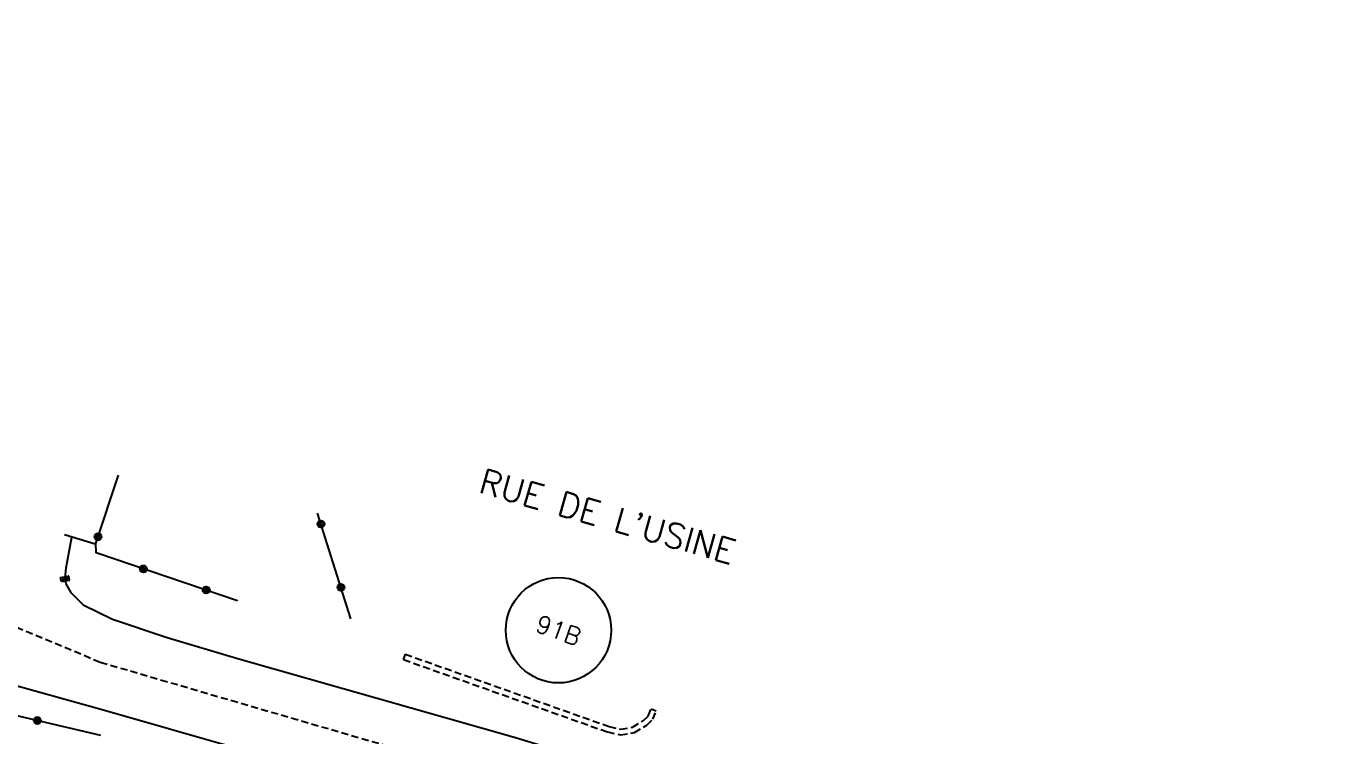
# Model space of a CAD drawing. Header units: millimetres. Extents: x 115000 to 116001, y 121999 to 123001.
# Drawn here: x 115147.6 to 115241.7, y 122330.1 to 122380.9 of the extents above; entities that cross this region are included whole.
import ezdxf
from ezdxf.enums import TextEntityAlignment as Align

# ---------------------------------------------------------------- set-up
doc = ezdxf.new("R2010")
doc.units = ezdxf.units.MM
doc.linetypes.add('DASHED', pattern=[0.75, 0.5, -0.25])
doc.layers.get('0').update_dxf_attribs({"linetype": 'CONTINUOUS'})
for name, color, linetype in [('W0001', 6, 'DASHED'), ('W0008', 7, 'CONTINUOUS'), ('W0112', 1, 'DASHED'), ('W0322', 7, 'CONTINUOUS'), ('W0400', 7, 'CONTINUOUS'), ('W0989', 7, 'CONTINUOUS'), ('W0991', 7, 'CONTINUOUS'), ('W1102', 7, 'CONTINUOUS')]:
    doc.layers.add(name, color=color, linetype=linetype)
doc.styles.get("Standard").update_dxf_attribs({"font": 'romans.shx', "width": 0.85})

# ---------------------------------------------------------------- blocks, each defined once
blk = doc.blocks.new('T400')
for p, q in [((-0.15, 0.3), (0.15, 0.3)), ((-0.15, -0.25), (-0.15, 0.3)), ((-0.15, 0.15), (0.15, 0.15)), ((-0.15, 0), (0.15, 0)), ((0.15, 0.3), (0.15, -0.25)), ((-0.15, -0.15), (0.15, -0.15)), ((-0.15, -0.25), (-0.15, -0.3)), ((-0.15, -0.3), (0.15, -0.3)), ((0.15, -0.3), (0.15, -0.25))]:
    blk.add_line(p, q)
blk = doc.blocks.new('t322o')
at = {"color": 0, "linetype": 'Continuous'}
for radius in [0.25, 0.15]:
    blk.add_circle((0, 0), radius, dxfattribs=at)

msp = doc.modelspace()

# ---------------------------------------------------------------- linework, layer by layer
at = {"layer": 'W0001'}
msp.add_lwpolyline([(115000, 122380.879), (115023.897, 122373.07), (115057.721, 122362.653), (115069.883, 122358.552), (115141.998, 122339.91), (115152.854, 122335.37), (115173.623, 122329.316), (115181.444, 122327.082), (115187.369, 122325.269), (115192.06, 122323.458), (115196.964, 122321.22), (115205.566, 122316.827), (115221.19, 122308.621), (115247.656, 122294.741), (115282.048, 122276.734), (115324.769, 122254.298), (115347.924, 122242.266), (115350.302, 122241.559), (115356.131, 122239.624)], dxfattribs=at)
at = {"layer": 'W0008'}
for points in [[(115059.663, 122339.284), (115061.697, 122347.433), (115062.62, 122351.233), (115063.513, 122353.921), (115064.293, 122354.96), (115065.379, 122355.688), (115066.529, 122355.985), (115067.995, 122355.858), (115069.55, 122355.479), (115070.889, 122355.09), (115091.326, 122349.309), (115113.355, 122343.091), (115142.84, 122334.803), (115145.244, 122334.131), (115153.145, 122331.939), (115167.08, 122327.952), (115174.25, 122325.947), (115185.346, 122322.752), (115190.663, 122320.797), (115196.783, 122317.941), (115205.162, 122313.611), (115237.895, 122296.434), (115249.866, 122290.195)], [(115252.921, 122295.374), (115225.673, 122309.683), (115210.863, 122317.481), (115203.523, 122321.335), (115199.198, 122323.555), (115195.187, 122325.389), (115191.811, 122326.843), (115188.062, 122328.276), (115182.602, 122329.956), (115162.776, 122335.592), (115157.636, 122337.105), (115153.731, 122338.43), (115151.661, 122339.426), (115150.778, 122340.298), (115150.398, 122340.979), (115150.335, 122341.325), (115150.409, 122342.125), (115150.819, 122344.316)]]:
    msp.add_lwpolyline(points, dxfattribs=at)
at = {"layer": 'W0112'}
for points in [[(115174.57, 122335.556), (115174.704, 122335.933), (115189.293, 122330.763), (115190.129, 122330.576), (115190.987, 122330.708), (115191.752, 122331.185), (115192.091, 122331.513), (115192.306, 122332.035), (115192.676, 122331.883), (115192.676, 122331.883), (115192.676, 122331.883), (115192.676, 122331.883), (115192.676, 122331.883), (115192.676, 122331.883), (115192.676, 122331.883), (115192.676, 122331.883), (115192.676, 122331.883), (115192.676, 122331.883), (115192.676, 122331.883), (115192.676, 122331.883), (115192.676, 122331.883), (115192.676, 122331.883), (115192.676, 122331.883), (115192.676, 122331.883), (115192.676, 122331.883), (115192.676, 122331.883), (115192.676, 122331.883), (115192.676, 122331.883), (115192.676, 122331.883), (115192.676, 122331.883), (115192.676, 122331.883), (115192.676, 122331.883), (115192.676, 122331.883), (115192.676, 122331.883), (115192.676, 122331.883), (115192.676, 122331.883), (115192.676, 122331.883), (115192.676, 122331.883), (115192.676, 122331.883), (115192.676, 122331.883), (115192.676, 122331.883), (115192.676, 122331.883), (115192.676, 122331.883), (115192.676, 122331.883), (115192.676, 122331.883), (115192.676, 122331.883), (115192.676, 122331.883), (115192.676, 122331.883), (115192.676, 122331.883), (115192.676, 122331.883), (115192.676, 122331.883), (115192.676, 122331.883), (115192.676, 122331.883), (115192.676, 122331.883), (115192.676, 122331.883), (115192.676, 122331.883), (115192.676, 122331.883), (115192.676, 122331.883), (115192.676, 122331.883), (115192.676, 122331.883), (115192.676, 122331.883), (115192.676, 122331.883), (115192.676, 122331.883), (115192.676, 122331.883), (115192.676, 122331.883), (115192.676, 122331.883), (115192.676, 122331.883), (115192.676, 122331.883), (115192.676, 122331.883), (115192.676, 122331.883), (115192.676, 122331.883), (115192.676, 122331.883), (115192.676, 122331.883), (115192.676, 122331.883), (115192.676, 122331.883), (115192.676, 122331.883), (115192.676, 122331.883), (115192.676, 122331.883), (115192.676, 122331.883), (115192.676, 122331.883), (115192.676, 122331.883), (115192.676, 122331.883), (115192.676, 122331.883), (115192.676, 122331.883), (115192.676, 122331.883), (115192.676, 122331.883), (115192.676, 122331.883), (115192.676, 122331.883), (115192.676, 122331.883), (115192.676, 122331.883), (115192.676, 122331.883), (115192.676, 122331.883), (115192.676, 122331.883), (115192.676, 122331.883), (115192.676, 122331.883), (115192.676, 122331.883), (115192.676, 122331.883), (115192.676, 122331.883), (115192.676, 122331.883), (115192.676, 122331.883), (115192.676, 122331.883), (115192.676, 122331.883), (115192.676, 122331.883), (115192.676, 122331.883), (115192.676, 122331.883), (115192.676, 122331.883), (115192.676, 122331.883), (115192.676, 122331.883), (115192.676, 122331.883), (115192.676, 122331.883), (115192.676, 122331.883), (115192.676, 122331.883), (115192.676, 122331.883), (115192.676, 122331.883), (115192.676, 122331.883), (115192.676, 122331.883), (115192.676, 122331.883), (115192.676, 122331.883), (115192.676, 122331.883), (115192.676, 122331.883)], [(115174.57, 122335.556), (115189.182, 122330.378), (115190.116, 122330.169), (115191.129, 122330.325), (115192, 122330.868), (115192.429, 122331.284), (115192.676, 122331.883), (115192.676, 122331.883), (115192.676, 122331.883), (115192.676, 122331.883), (115192.676, 122331.883), (115192.676, 122331.883), (115192.676, 122331.883), (115192.676, 122331.883), (115192.676, 122331.883), (115192.676, 122331.883), (115192.676, 122331.883), (115192.676, 122331.883), (115192.676, 122331.883), (115192.676, 122331.883), (115192.676, 122331.883), (115192.676, 122331.883), (115192.676, 122331.883), (115192.676, 122331.883), (115192.676, 122331.883), (115192.676, 122331.883), (115192.676, 122331.883), (115192.676, 122331.883), (115192.676, 122331.883), (115192.676, 122331.883), (115192.676, 122331.883), (115192.676, 122331.883), (115192.676, 122331.883), (115192.676, 122331.883), (115192.676, 122331.883), (115192.676, 122331.883), (115192.676, 122331.883), (115192.676, 122331.883), (115192.676, 122331.883), (115192.676, 122331.883), (115192.676, 122331.883), (115192.676, 122331.883), (115192.676, 122331.883), (115192.676, 122331.883), (115192.676, 122331.883), (115192.676, 122331.883), (115192.676, 122331.883), (115192.676, 122331.883), (115192.676, 122331.883), (115192.676, 122331.883), (115192.676, 122331.883), (115192.676, 122331.883), (115192.676, 122331.883), (115192.676, 122331.883), (115192.676, 122331.883), (115192.676, 122331.883), (115192.676, 122331.883), (115192.676, 122331.883), (115192.676, 122331.883), (115192.676, 122331.883), (115192.676, 122331.883), (115192.676, 122331.883), (115192.676, 122331.883), (115192.676, 122331.883), (115192.676, 122331.883), (115192.676, 122331.883), (115192.676, 122331.883), (115192.676, 122331.883), (115192.676, 122331.883), (115192.676, 122331.883), (115192.676, 122331.883), (115192.676, 122331.883), (115192.676, 122331.883), (115192.676, 122331.883), (115192.676, 122331.883), (115192.676, 122331.883), (115192.676, 122331.883), (115192.676, 122331.883), (115192.676, 122331.883), (115192.676, 122331.883), (115192.676, 122331.883), (115192.676, 122331.883), (115192.676, 122331.883), (115192.676, 122331.883), (115192.676, 122331.883), (115192.676, 122331.883), (115192.676, 122331.883), (115192.676, 122331.883), (115192.676, 122331.883), (115192.676, 122331.883), (115192.676, 122331.883), (115192.676, 122331.883), (115192.676, 122331.883), (115192.676, 122331.883), (115192.676, 122331.883), (115192.676, 122331.883), (115192.676, 122331.883), (115192.676, 122331.883), (115192.676, 122331.883), (115192.676, 122331.883), (115192.676, 122331.883), (115192.676, 122331.883), (115192.676, 122331.883), (115192.676, 122331.883), (115192.676, 122331.883), (115192.676, 122331.883), (115192.676, 122331.883), (115192.676, 122331.883), (115192.676, 122331.883), (115192.676, 122331.883), (115192.676, 122331.883), (115192.676, 122331.883), (115192.676, 122331.883), (115192.676, 122331.883), (115192.676, 122331.883), (115192.676, 122331.883), (115192.676, 122331.883), (115192.676, 122331.883), (115192.676, 122331.883), (115192.676, 122331.883)]]:
    msp.add_lwpolyline(points, dxfattribs=at)
at = {"layer": 'W0322'}
for points in [[(115162.689, 122339.768), (115162.689, 122339.768), (115162.689, 122339.768), (115162.689, 122339.768), (115162.689, 122339.768), (115162.689, 122339.768), (115162.689, 122339.768), (115162.689, 122339.768), (115162.689, 122339.768), (115162.689, 122339.768), (115162.689, 122339.768), (115162.689, 122339.768), (115162.689, 122339.768), (115162.689, 122339.768), (115162.689, 122339.768), (115162.689, 122339.768), (115162.689, 122339.768), (115152.555, 122343.189), (115152.536, 122343.873), (115154.155, 122348.756)], [(115170.803, 122338.465), (115168.414, 122346.024), (115168.414, 122346.024), (115168.414, 122346.024), (115168.414, 122346.024), (115168.414, 122346.024), (115168.414, 122346.024), (115168.414, 122346.024), (115168.414, 122346.024), (115168.414, 122346.024), (115168.414, 122346.024), (115168.414, 122346.024), (115168.414, 122346.024), (115168.414, 122346.024), (115168.414, 122346.024), (115168.414, 122346.024), (115168.414, 122346.024), (115168.414, 122346.024), (115168.414, 122346.024), (115168.414, 122346.024), (115168.414, 122346.024), (115168.414, 122346.024), (115168.414, 122346.024), (115168.414, 122346.024), (115168.414, 122346.024), (115168.414, 122346.024), (115168.414, 122346.024), (115168.414, 122346.024), (115168.414, 122346.024), (115168.414, 122346.024), (115168.414, 122346.024), (115168.414, 122346.024), (115168.414, 122346.024), (115168.414, 122346.024), (115168.414, 122346.024), (115168.414, 122346.024), (115168.414, 122346.024), (115168.414, 122346.024), (115168.414, 122346.024), (115168.414, 122346.024), (115168.414, 122346.024), (115168.414, 122346.024), (115168.414, 122346.024), (115168.414, 122346.024), (115168.414, 122346.024), (115168.414, 122346.024), (115168.414, 122346.024), (115168.414, 122346.024), (115168.414, 122346.024), (115168.414, 122346.024), (115168.414, 122346.024), (115168.414, 122346.024), (115168.414, 122346.024), (115168.414, 122346.024), (115168.414, 122346.024), (115168.414, 122346.024), (115168.414, 122346.024), (115168.414, 122346.024), (115168.414, 122346.024), (115168.414, 122346.024), (115168.414, 122346.024), (115168.414, 122346.024), (115168.414, 122346.024), (115168.414, 122346.024), (115168.414, 122346.024), (115168.414, 122346.024), (115168.414, 122346.024), (115168.414, 122346.024), (115168.414, 122346.024), (115168.414, 122346.024), (115168.414, 122346.024), (115168.414, 122346.024), (115168.414, 122346.024), (115168.414, 122346.024), (115168.414, 122346.024), (115168.414, 122346.024), (115168.414, 122346.024), (115168.414, 122346.024), (115168.414, 122346.024), (115168.414, 122346.024), (115168.414, 122346.024), (115168.414, 122346.024), (115168.414, 122346.024), (115168.414, 122346.024), (115168.414, 122346.024), (115168.414, 122346.024), (115168.414, 122346.024), (115168.414, 122346.024), (115168.414, 122346.024), (115168.414, 122346.024), (115168.414, 122346.024), (115168.414, 122346.024), (115168.414, 122346.024), (115168.414, 122346.024), (115168.414, 122346.024), (115168.414, 122346.024), (115168.414, 122346.024), (115168.414, 122346.024), (115168.414, 122346.024), (115168.414, 122346.024), (115168.414, 122346.024)], [(115168.414, 122346.024), (115168.414, 122346.024), (115168.414, 122346.024), (115168.414, 122346.024), (115168.414, 122346.024), (115168.414, 122346.024), (115168.414, 122346.024), (115168.414, 122346.024), (115168.414, 122346.024), (115168.414, 122346.024), (115168.414, 122346.024), (115168.414, 122346.024), (115168.414, 122346.024), (115168.414, 122346.024), (115168.414, 122346.024), (115168.414, 122346.024), (115168.414, 122346.024), (115168.414, 122346.024), (115168.414, 122346.024), (115168.414, 122346.024)], [(115152.474, 122343.804), (115152.474, 122343.804), (115152.474, 122343.804), (115152.474, 122343.804), (115152.474, 122343.804), (115152.474, 122343.804), (115152.474, 122343.804), (115152.474, 122343.804), (115152.474, 122343.804), (115152.474, 122343.804), (115152.474, 122343.804), (115152.474, 122343.804), (115152.474, 122343.804), (115152.474, 122343.804), (115152.474, 122343.804), (115152.474, 122343.804), (115152.474, 122343.804), (115152.474, 122343.804), (115152.474, 122343.804), (115150.298, 122344.49)], [(115152.474, 122343.804), (115152.474, 122343.804), (115152.474, 122343.804), (115152.474, 122343.804), (115152.474, 122343.804), (115152.474, 122343.804), (115152.474, 122343.804), (115152.474, 122343.804), (115152.474, 122343.804), (115152.474, 122343.804), (115152.474, 122343.804), (115152.474, 122343.804), (115152.474, 122343.804), (115152.474, 122343.804), (115152.474, 122343.804), (115152.474, 122343.804), (115152.474, 122343.804), (115152.474, 122343.804), (115152.474, 122343.804), (115152.474, 122343.804), (115152.474, 122343.804), (115152.474, 122343.804), (115152.474, 122343.804), (115152.474, 122343.804), (115152.474, 122343.804), (115152.474, 122343.804), (115152.474, 122343.804), (115152.474, 122343.804), (115152.474, 122343.804), (115152.474, 122343.804), (115152.474, 122343.804), (115152.474, 122343.804), (115152.474, 122343.804), (115152.474, 122343.804), (115152.474, 122343.804), (115152.474, 122343.804), (115152.474, 122343.804), (115152.474, 122343.804), (115152.474, 122343.804), (115152.474, 122343.804), (115152.474, 122343.804), (115152.474, 122343.804), (115152.474, 122343.804), (115152.474, 122343.804), (115152.474, 122343.804), (115152.474, 122343.804), (115152.474, 122343.804), (115152.474, 122343.804), (115152.474, 122343.804), (115152.474, 122343.804), (115152.474, 122343.804), (115152.474, 122343.804), (115152.474, 122343.804), (115152.474, 122343.804), (115152.474, 122343.804), (115152.474, 122343.804), (115152.474, 122343.804), (115152.474, 122343.804), (115152.474, 122343.804), (115152.474, 122343.804), (115152.474, 122343.804), (115152.474, 122343.804), (115152.474, 122343.804), (115152.474, 122343.804), (115152.474, 122343.804), (115152.474, 122343.804), (115152.474, 122343.804), (115152.474, 122343.804), (115152.474, 122343.804), (115152.474, 122343.804), (115152.474, 122343.804), (115152.474, 122343.804), (115152.474, 122343.804), (115152.474, 122343.804), (115152.474, 122343.804), (115152.474, 122343.804), (115152.474, 122343.804), (115152.474, 122343.804), (115152.474, 122343.804), (115152.474, 122343.804), (115152.474, 122343.804), (115152.474, 122343.804), (115152.474, 122343.804), (115152.474, 122343.804), (115152.474, 122343.804), (115152.474, 122343.804), (115152.474, 122343.804), (115152.474, 122343.804), (115152.474, 122343.804), (115152.474, 122343.804), (115152.474, 122343.804), (115152.474, 122343.804), (115152.474, 122343.804), (115152.474, 122343.804), (115152.474, 122343.804), (115152.474, 122343.804), (115152.474, 122343.804), (115152.474, 122343.804), (115152.474, 122343.804), (115152.474, 122343.804), (115152.474, 122343.804)], [(115162.689, 122339.768), (115162.689, 122339.768), (115162.689, 122339.768), (115162.689, 122339.768), (115162.689, 122339.768), (115162.689, 122339.768), (115162.689, 122339.768), (115162.689, 122339.768), (115162.689, 122339.768), (115162.689, 122339.768), (115162.689, 122339.768), (115162.689, 122339.768), (115162.689, 122339.768), (115162.689, 122339.768), (115162.689, 122339.768), (115162.689, 122339.768), (115162.689, 122339.768), (115162.689, 122339.768), (115162.689, 122339.768), (115162.689, 122339.768), (115162.689, 122339.768), (115162.689, 122339.768), (115162.689, 122339.768), (115162.689, 122339.768), (115162.689, 122339.768), (115162.689, 122339.768), (115162.689, 122339.768), (115162.689, 122339.768), (115162.689, 122339.768), (115162.689, 122339.768), (115162.689, 122339.768), (115162.689, 122339.768), (115162.689, 122339.768), (115162.689, 122339.768), (115162.689, 122339.768), (115162.689, 122339.768), (115162.689, 122339.768), (115162.689, 122339.768), (115162.689, 122339.768), (115162.689, 122339.768), (115162.689, 122339.768), (115162.689, 122339.768), (115162.689, 122339.768), (115162.689, 122339.768), (115162.689, 122339.768), (115162.689, 122339.768), (115162.689, 122339.768), (115162.689, 122339.768), (115162.689, 122339.768), (115162.689, 122339.768), (115162.689, 122339.768), (115162.689, 122339.768), (115162.689, 122339.768), (115162.689, 122339.768), (115162.689, 122339.768), (115162.689, 122339.768), (115162.689, 122339.768), (115162.689, 122339.768), (115162.689, 122339.768), (115162.689, 122339.768), (115162.689, 122339.768), (115162.689, 122339.768), (115162.689, 122339.768), (115162.689, 122339.768), (115162.689, 122339.768), (115162.689, 122339.768), (115162.689, 122339.768), (115162.689, 122339.768), (115162.689, 122339.768), (115162.689, 122339.768), (115162.689, 122339.768), (115162.689, 122339.768), (115162.689, 122339.768), (115162.689, 122339.768), (115162.689, 122339.768), (115162.689, 122339.768), (115162.689, 122339.768), (115162.689, 122339.768), (115162.689, 122339.768), (115162.689, 122339.768), (115162.689, 122339.768), (115162.689, 122339.768), (115162.689, 122339.768), (115162.689, 122339.768), (115162.689, 122339.768), (115162.689, 122339.768), (115162.689, 122339.768), (115162.689, 122339.768), (115162.689, 122339.768), (115162.689, 122339.768), (115162.689, 122339.768), (115162.689, 122339.768), (115162.689, 122339.768), (115162.689, 122339.768), (115162.689, 122339.768), (115162.689, 122339.768), (115162.689, 122339.768), (115162.689, 122339.768), (115162.689, 122339.768), (115162.689, 122339.768), (115162.689, 122339.768)], [(115122.599, 122330.976), (115122.599, 122330.976), (115122.599, 122330.976), (115122.599, 122330.976), (115122.599, 122330.976), (115122.599, 122330.976), (115122.599, 122330.976), (115122.599, 122330.976), (115122.599, 122330.976), (115122.599, 122330.976), (115122.599, 122330.976), (115122.599, 122330.976), (115122.599, 122330.976), (115122.599, 122330.976), (115122.599, 122330.976), (115122.599, 122330.976), (115122.599, 122330.976), (115124.153, 122336.817), (115142.681, 122332.522), (115152.858, 122330.134)]]:
    msp.add_lwpolyline(points, dxfattribs=at)
at = {"layer": 'W1102'}
msp.add_circle((115185.674, 122337.654), 3.772, dxfattribs=at)

# ---------------------------------------------------------------- block references
at = {"layer": 'W0322'}
for p, rotation in [((115168.656, 122345.259), 107.5388919612937), ((115152.692, 122344.343), 71.65650943640237), ((115155.938, 122342.047), 161.346444953782), ((115170.087, 122340.73), 107.5388919612937), ((115160.439, 122340.528), 161.346444953782), ((115148.339, 122331.194), 346.7947856240076)]:
    msp.add_blockref('t322o', p, dxfattribs=dict(at, rotation=rotation))
at = {"layer": 'W0400', "rotation": 100.4368608061686}
msp.add_blockref('T400', (115150.335, 122341.325), dxfattribs=at)

# ---------------------------------------------------------------- texts
at = {"layer": 'W0989'}
msp.add_text("RUE DE L'USINE", height=1.75, rotation=344.0546, dxfattribs=at).set_placement((115189.188, 122345.801), align=Align.MIDDLE)
at = {"layer": 'W0991'}
msp.add_text('91B', height=1.25, rotation=340.60542, dxfattribs=at).set_placement((115185.674, 122337.654), align=Align.MIDDLE)

doc.saveas('drawing.dxf')
